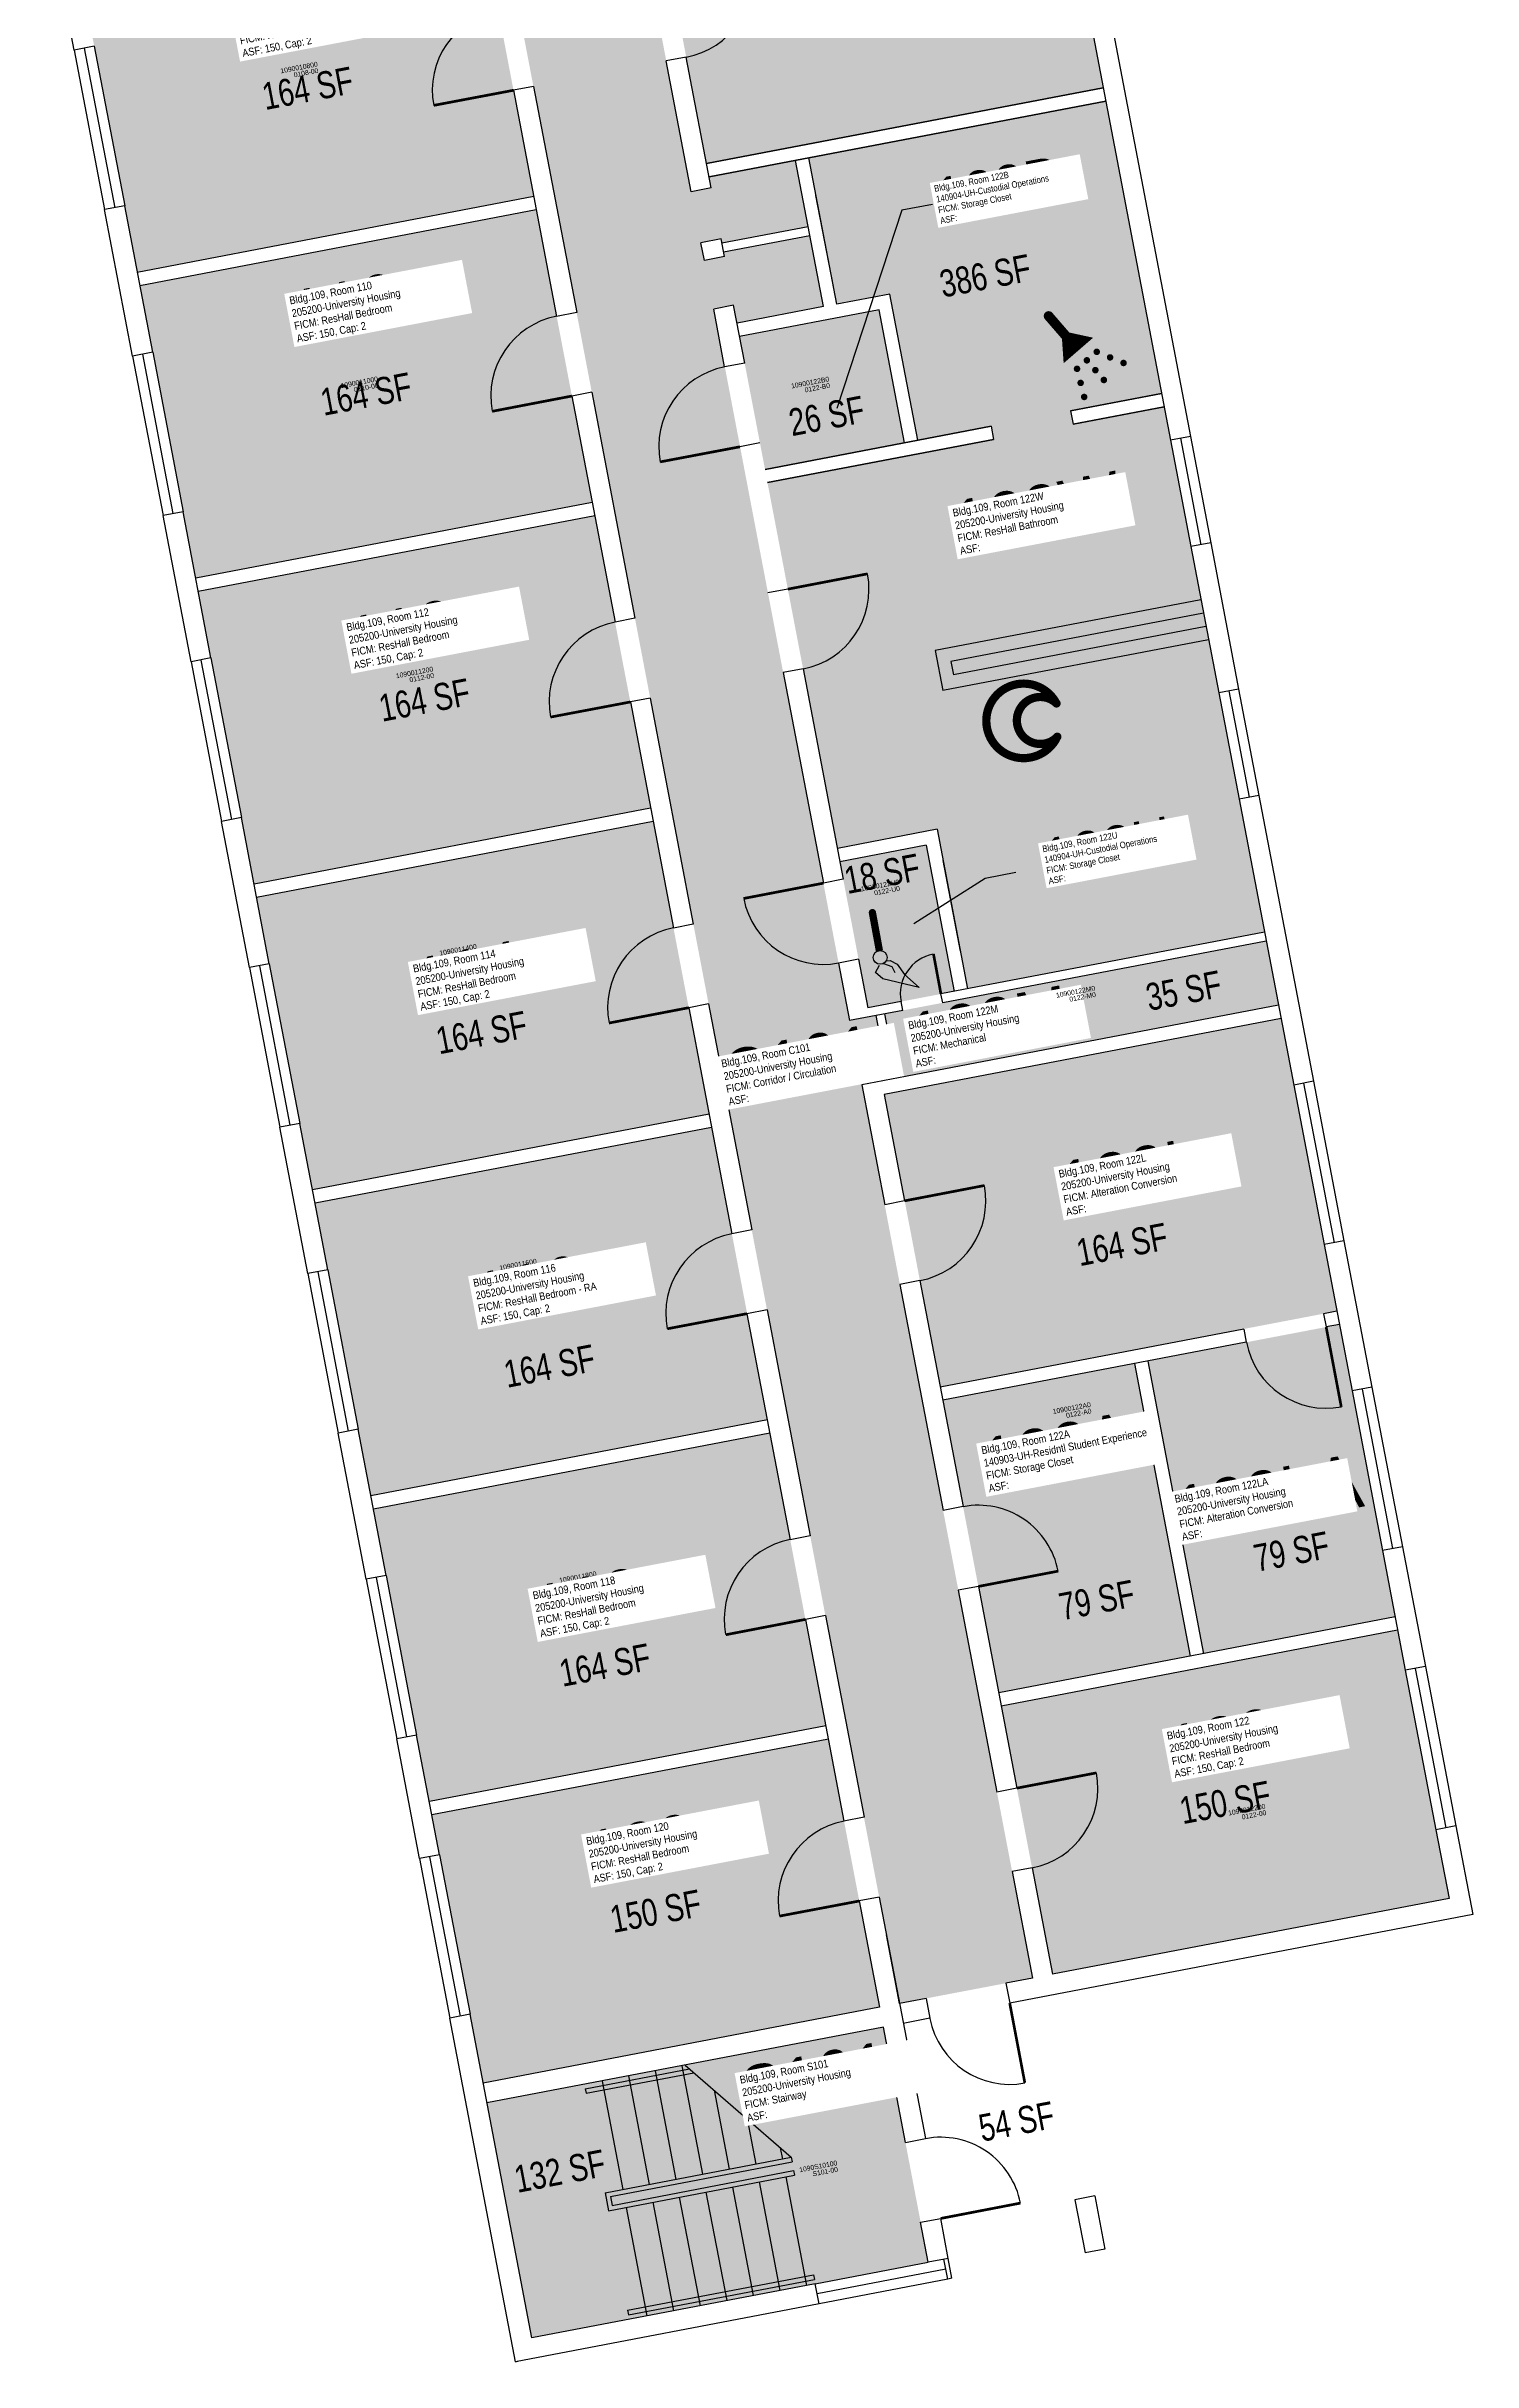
# Model space of a CAD drawing. Header units: inches. Extents: x 69230585 to 69232402, y 27670942 to 27674689.
# Drawn here: x 69231156 to 69231788, y 27670942 to 27671968 of the extents above; entities that cross this region are included whole.
import ezdxf
from ezdxf.enums import TextEntityAlignment as Align

# ---------------------------------------------------------------- set-up
doc = ezdxf.new("R2010")
doc.units = ezdxf.units.IN
doc.header["$LTSCALE"] = 0.25
doc.header["$MEASUREMENT"] = 0
doc.layers.get('0').update_dxf_attribs({"linetype": 'CONTINUOUS'})
for name, color, linetype in [('A-DOOR', 2, 'CONTINUOUS'), ('A-FLOR', 3, 'CONTINUOUS'), ('A-GLAZ', 1, 'CONTINUOUS'), ('A-IDEN-ICON', 4, 'CONTINUOUS'), ('A-IDEN-RNUM', 7, 'CONTINUOUS'), ('A-IDEN-SNUM', 4, 'CONTINUOUS'), ('A-IDEN-TEXT', 4, 'CONTINUOUS'), ('A-IDEN-VNUM', 4, 'CONTINUOUS'), ('A-WALL', 5, 'CONTINUOUS'), ('AREA-TEXT', 3, 'CONTINUOUS'), ('Rooms-Category-Color', 7, 'CONTINUOUS'), ('Rooms-College-Color', 7, 'CONTINUOUS'), ('Rooms-Department-Color', 7, 'CONTINUOUS'), ('Rooms-Division-Color', 7, 'CONTINUOUS'), ('Rooms-Information', 7, 'CONTINUOUS')]:
    doc.layers.add(name, color=color, linetype=linetype)
doc.styles.add('CP_AREA', font='arial.ttf', dxfattribs={"height": 15})
doc.styles.add('CP_ROOMSNUMBER', font='arial.ttf', dxfattribs={"height": 1})
doc.styles.add('CP_ROOMVNUMBER', font='arial.ttf', dxfattribs={"width": 0.85, "height": 0.075})

# ---------------------------------------------------------------- blocks, each defined once
blk = doc.blocks.new('Cpshower')
at = {"color": 0, "linetype": 'ByBlock'}
for points, const_width in [([(-0.0319, 0.0624, 1), (-0.0281, 0.0689, 1)], 0.0075), ([(0.0302, -0.0036, 1), (0.0345, -0.0011, 1)], 0.005), ([(-0.0045, -0.0236, 1), (-0.0002, -0.0211, 1)], 0.005), ([(0.0128, -0.0136, 1), (0.0172, -0.0111, 1)], 0.005), ([(0.0228, -0.0309, 1), (0.0272, -0.0284, 1)], 0.005), ([(0.0488, -0.0159, 1), (0.0531, -0.0134, 1)], 0.005), ([(0.0675, -0.0282, 1), (0.0718, -0.0257, 1)], 0.005), ([(-0.0031, -0.0459, 1), (0.0012, -0.0434, 1)], 0.005), ([(-0.0018, -0.0682, 1), (0.0025, -0.0657, 1)], 0.005), ([(0.0328, -0.0482, 1), (0.0372, -0.0457, 1)], 0.005)]:
    blk.add_lwpolyline(points, format="xyb", close=True, dxfattribs=dict(at, const_width=const_width))
at = {"color": 0, "linetype": 'ByBlock', "const_width": 0.015}
blk.add_lwpolyline([(-0.01, 0.031), (-0.03, 0.0656)], dxfattribs=at)
at = {"color": 0, "linetype": 'ByBlock'}
blk.add_lwpolyline([(-0.015, 0.0396, 0, 0.06, 0), (0.005, 0.005, 0.06, 0.06, 0)], format="xyseb", dxfattribs=at)
blk = doc.blocks.new('Cpbath')
at = {"color": 0, "linetype": 'ByBlock', "const_width": 0.0127}
for points in [[(0.0571, 0.0168, 0.861492), (-0.0551, 0, 1)], [(0.0571, 0.0168, 0.729002), (-0.0084, -0.0042, 1)], [(-0.0551, 0, 0.726902), (0.0487, -0.0337, 1)], [(-0.0084, -0.0042, 0.609468), (0.0487, -0.0337, 1)]]:
    blk.add_lwpolyline(points, format="xyb", dxfattribs=at)
at = {"color": 0, "linetype": 'ByBlock', "const_width": 0.00637}
for points in [[(0.0544, 0.0152, 1), (0.0599, 0.0184, 1)], [(0.0459, -0.0353, 1), (0.0515, -0.0321, 1)]]:
    blk.add_lwpolyline(points, format="xyb", close=True, dxfattribs=at)
blk = doc.blocks.new('Cpcust')
at = {"color": 0, "linetype": 'ByBlock'}
for p, q in [((0.0171, -0.0639), (0.02, -0.0466)), ((0.0262, -0.0408), (0.0446, -0.0406)), ((0.0297, -0.0341), (0.0376, -0.0302)), ((0.0376, -0.0302), (0.0533, -0.0324)), ((0.0446, -0.0406), (0.0543, -0.0505)), ((0.0533, -0.0324), (0.0745, -0.0479)), ((0.0358, -0.0705), (0.0171, -0.0639)), ((0.1117, -0.0625), (0.0358, -0.0705)), ((0.0745, -0.0479), (0.1117, -0.0625))]:
    blk.add_line(p, q, dxfattribs=at)
at = {"color": 0, "linetype": 'ByBlock', "const_width": 0.0075}
blk.add_lwpolyline([(-0.0332, 0.0481, 1), (-0.0268, 0.0519, 1)], format="xyb", close=True, dxfattribs=at)
at = {"color": 0, "linetype": 'ByBlock', "const_width": 0.015}
blk.add_lwpolyline([(-0.03, 0.05), (0.01, -0.0193)], dxfattribs=at)
at = {"color": 0, "linetype": 'ByBlock'}
blk.add_circle((0.0158, -0.0313), 0.0141, dxfattribs=at)

msp = doc.modelspace()

# ---------------------------------------------------------------- hatches: boundary and pattern name
at = {"layer": 'Rooms-Category-Color', "true_color": 0xadadad}
for points in [[(69231446.3, 27671880.6), (69231447.8, 27671872.8), (69231456.7, 27671874.5), (69231456.3, 27671876.4), (69231494.6, 27671883.7), (69231500.6, 27671852.3), (69231462.1, 27671844.9), (69231460.7, 27671853.1), (69231452, 27671851.2), (69231512.2, 27671535.9), (69231524, 27671538.1), (69231529.4, 27671509.6), (69231517.6, 27671507.4), (69231593.3, 27671111.5), (69231534.4, 27671100.3), (69231528.5, 27671130.7), (69231528.5, 27671130.7), (69231276.3, 27672450.9), (69231335.3, 27672462.1), (69231442, 27671903.2), (69231450.9, 27671904.9), (69231449.9, 27671909.8), (69231488.2, 27671917.1), (69231493.9, 27671887.7), (69231455.5, 27671880.4), (69231455.2, 27671882.3)], [(69231696.9, 27671571.1), (69231527.9, 27671538.9), (69231533.3, 27671510.4), (69231702.3, 27671542.7)], [(69231722.6, 27671436.6), (69231709.1, 27671507.3), (69231703.5, 27671536.8), (69231527.6, 27671503.2), (69231552.4, 27671373.5), (69231728.2, 27671407.1)], [(69231729.4, 27671401.2), (69231644.4, 27671385), (69231669.1, 27671255.3), (69231754.1, 27671271.6)], [(69231527.2, 27671089.8), (69231351.4, 27671056.2), (69231371.3, 27670952.1), (69231497, 27670976.1), (69231547.1, 27670985.6)]]:
    msp.add_hatch(color=253, dxfattribs=at).paths.add_polyline_path(points)
at = {"layer": 'Rooms-Category-Color', "true_color": 0x728ef3}
for points in [[(69231619, 27671978.8), (69231605.5, 27672049.5), (69231599.9, 27672079), (69231424, 27672045.4), (69231448.8, 27671915.7), (69231624.7, 27671949.3)], [(69231347.4, 27672030.7), (69231171.6, 27671997.2), (69231177.3, 27671967.7), (69231190.8, 27671897), (69231196.4, 27671867.5), (69231372.2, 27671901.1)], [(69231610.2, 27671806.1), (69231611.4, 27671800.2), (69231651.7, 27671807.9), (69231654.5, 27671793.1), (69231663.5, 27671746), (69231675.9, 27671681.2), (69231684.9, 27671634), (69231696.1, 27671575.1), (69231564.5, 27671549.9), (69231551, 27671620.7), (69231506.8, 27671612.2), (69231475.8, 27671774.3), (69231576, 27671793.4), (69231574.9, 27671799.3), (69231542.5, 27671793.1), (69231530.1, 27671857.9), (69231506.5, 27671853.4), (69231494.1, 27671918.3), (69231625.8, 27671943.4), (69231650.5, 27671813.8)], [(69231373.3, 27671895.2), (69231197.5, 27671861.6), (69231203.2, 27671832.1), (69231216.7, 27671761.4), (69231222.3, 27671731.9), (69231398.1, 27671765.5)], [(69231536.6, 27671792), (69231474.7, 27671780.2), (69231463.4, 27671839.1), (69231525.3, 27671850.9)], [(69231399.2, 27671759.6), (69231223.4, 27671726.1), (69231229, 27671696.6), (69231242.6, 27671625.9), (69231248.2, 27671596.4), (69231424, 27671630)], [(69231425.1, 27671624.1), (69231249.3, 27671590.5), (69231254.9, 27671561), (69231268.4, 27671490.3), (69231274.1, 27671460.9), (69231449.9, 27671494.4)], [(69231558.6, 27671548.8), (69231520.3, 27671541.5), (69231507.9, 27671606.3), (69231546.2, 27671613.7)], [(69231451, 27671488.5), (69231275.2, 27671455), (69231280.8, 27671425.5), (69231294.3, 27671354.8), (69231300, 27671325.3), (69231475.8, 27671358.9)], [(69231638.5, 27671383.9), (69231553.5, 27671367.6), (69231578.3, 27671238), (69231663.2, 27671254.2)], [(69231476.9, 27671353), (69231301.1, 27671319.4), (69231306.7, 27671289.9), (69231320.2, 27671219.2), (69231325.9, 27671189.8), (69231501.6, 27671223.3)], [(69231755.2, 27671265.7), (69231579.4, 27671232.1), (69231602.1, 27671113.2), (69231778, 27671146.8), (69231772.1, 27671177.3), (69231758.6, 27671248)], [(69231502.8, 27671217.4), (69231327, 27671183.9), (69231330.4, 27671166.2), (69231343.9, 27671095.5), (69231349.7, 27671065), (69231525.5, 27671098.6)]]:
    msp.add_hatch(color=171, dxfattribs=at).paths.add_polyline_path(points)
at = {"layer": 'Rooms-College-Color', "true_color": 0xadadad}
for points in [[(69231446.3, 27671880.6), (69231447.8, 27671872.8), (69231456.7, 27671874.5), (69231456.3, 27671876.4), (69231494.6, 27671883.7), (69231500.6, 27671852.3), (69231462.1, 27671844.9), (69231460.7, 27671853.1), (69231452, 27671851.2), (69231512.2, 27671535.9), (69231524, 27671538.1), (69231529.4, 27671509.6), (69231517.6, 27671507.4), (69231593.3, 27671111.5), (69231534.4, 27671100.3), (69231528.5, 27671130.7), (69231528.5, 27671130.7), (69231276.3, 27672450.9), (69231335.3, 27672462.1), (69231442, 27671903.2), (69231450.9, 27671904.9), (69231449.9, 27671909.8), (69231488.2, 27671917.1), (69231493.9, 27671887.7), (69231455.5, 27671880.4), (69231455.2, 27671882.3)], [(69231619, 27671978.8), (69231605.5, 27672049.5), (69231599.9, 27672079), (69231424, 27672045.4), (69231448.8, 27671915.7), (69231624.7, 27671949.3)], [(69231347.4, 27672030.7), (69231171.6, 27671997.2), (69231177.3, 27671967.7), (69231190.8, 27671897), (69231196.4, 27671867.5), (69231372.2, 27671901.1)], [(69231610.2, 27671806.1), (69231611.4, 27671800.2), (69231651.7, 27671807.9), (69231654.5, 27671793.1), (69231663.5, 27671746), (69231675.9, 27671681.2), (69231684.9, 27671634), (69231696.1, 27671575.1), (69231564.5, 27671549.9), (69231551, 27671620.7), (69231506.8, 27671612.2), (69231475.8, 27671774.3), (69231576, 27671793.4), (69231574.9, 27671799.3), (69231542.5, 27671793.1), (69231530.1, 27671857.9), (69231506.5, 27671853.4), (69231494.1, 27671918.3), (69231625.8, 27671943.4), (69231650.5, 27671813.8)], [(69231373.3, 27671895.2), (69231197.5, 27671861.6), (69231203.2, 27671832.1), (69231216.7, 27671761.4), (69231222.3, 27671731.9), (69231398.1, 27671765.5)], [(69231536.6, 27671792), (69231474.7, 27671780.2), (69231463.4, 27671839.1), (69231525.3, 27671850.9)], [(69231399.2, 27671759.6), (69231223.4, 27671726.1), (69231229, 27671696.6), (69231242.6, 27671625.9), (69231248.2, 27671596.4), (69231424, 27671630)], [(69231425.1, 27671624.1), (69231249.3, 27671590.5), (69231254.9, 27671561), (69231268.4, 27671490.3), (69231274.1, 27671460.9), (69231449.9, 27671494.4)], [(69231558.6, 27671548.8), (69231520.3, 27671541.5), (69231507.9, 27671606.3), (69231546.2, 27671613.7)], [(69231696.9, 27671571.1), (69231527.9, 27671538.9), (69231533.3, 27671510.4), (69231702.3, 27671542.7)], [(69231722.6, 27671436.6), (69231709.1, 27671507.3), (69231703.5, 27671536.8), (69231527.6, 27671503.2), (69231552.4, 27671373.5), (69231728.2, 27671407.1)], [(69231451, 27671488.5), (69231275.2, 27671455), (69231280.8, 27671425.5), (69231294.3, 27671354.8), (69231300, 27671325.3), (69231475.8, 27671358.9)], [(69231729.4, 27671401.2), (69231644.4, 27671385), (69231669.1, 27671255.3), (69231754.1, 27671271.6)], [(69231638.5, 27671383.9), (69231553.5, 27671367.6), (69231578.3, 27671238), (69231663.2, 27671254.2)], [(69231476.9, 27671353), (69231301.1, 27671319.4), (69231306.7, 27671289.9), (69231320.2, 27671219.2), (69231325.9, 27671189.8), (69231501.6, 27671223.3)], [(69231755.2, 27671265.7), (69231579.4, 27671232.1), (69231602.1, 27671113.2), (69231778, 27671146.8), (69231772.1, 27671177.3), (69231758.6, 27671248)], [(69231502.8, 27671217.4), (69231327, 27671183.9), (69231330.4, 27671166.2), (69231343.9, 27671095.5), (69231349.7, 27671065), (69231525.5, 27671098.6)], [(69231527.2, 27671089.8), (69231351.4, 27671056.2), (69231371.3, 27670952.1), (69231497, 27670976.1), (69231547.1, 27670985.6)]]:
    msp.add_hatch(color=253, dxfattribs=at).paths.add_polyline_path(points)
at = {"layer": 'Rooms-Department-Color', "true_color": 0xacacac}
for points in [[(69231446.3, 27671880.6), (69231447.8, 27671872.8), (69231456.7, 27671874.5), (69231456.3, 27671876.4), (69231494.6, 27671883.7), (69231500.6, 27671852.3), (69231462.1, 27671844.9), (69231460.7, 27671853.1), (69231452, 27671851.2), (69231512.2, 27671535.9), (69231524, 27671538.1), (69231529.4, 27671509.6), (69231517.6, 27671507.4), (69231593.3, 27671111.5), (69231534.4, 27671100.3), (69231528.5, 27671130.7), (69231528.5, 27671130.7), (69231276.3, 27672450.9), (69231335.3, 27672462.1), (69231442, 27671903.2), (69231450.9, 27671904.9), (69231449.9, 27671909.8), (69231488.2, 27671917.1), (69231493.9, 27671887.7), (69231455.5, 27671880.4), (69231455.2, 27671882.3)], [(69231696.9, 27671571.1), (69231527.9, 27671538.9), (69231533.3, 27671510.4), (69231702.3, 27671542.7)], [(69231722.6, 27671436.6), (69231709.1, 27671507.3), (69231703.5, 27671536.8), (69231527.6, 27671503.2), (69231552.4, 27671373.5), (69231728.2, 27671407.1)], [(69231729.4, 27671401.2), (69231644.4, 27671385), (69231669.1, 27671255.3), (69231754.1, 27671271.6)], [(69231527.2, 27671089.8), (69231351.4, 27671056.2), (69231371.3, 27670952.1), (69231497, 27670976.1), (69231547.1, 27670985.6)]]:
    msp.add_hatch(color=253, dxfattribs=at).paths.add_polyline_path(points)
at = {"layer": 'Rooms-Department-Color', "true_color": 0x604aed}
for points in [[(69231619, 27671978.8), (69231605.5, 27672049.5), (69231599.9, 27672079), (69231424, 27672045.4), (69231448.8, 27671915.7), (69231624.7, 27671949.3)], [(69231347.4, 27672030.7), (69231171.6, 27671997.2), (69231177.3, 27671967.7), (69231190.8, 27671897), (69231196.4, 27671867.5), (69231372.2, 27671901.1)], [(69231610.2, 27671806.1), (69231611.4, 27671800.2), (69231651.7, 27671807.9), (69231654.5, 27671793.1), (69231663.5, 27671746), (69231675.9, 27671681.2), (69231684.9, 27671634), (69231696.1, 27671575.1), (69231564.5, 27671549.9), (69231551, 27671620.7), (69231506.8, 27671612.2), (69231475.8, 27671774.3), (69231576, 27671793.4), (69231574.9, 27671799.3), (69231542.5, 27671793.1), (69231530.1, 27671857.9), (69231506.5, 27671853.4), (69231494.1, 27671918.3), (69231625.8, 27671943.4), (69231650.5, 27671813.8)], [(69231373.3, 27671895.2), (69231197.5, 27671861.6), (69231203.2, 27671832.1), (69231216.7, 27671761.4), (69231222.3, 27671731.9), (69231398.1, 27671765.5)], [(69231536.6, 27671792), (69231474.7, 27671780.2), (69231463.4, 27671839.1), (69231525.3, 27671850.9)], [(69231399.2, 27671759.6), (69231223.4, 27671726.1), (69231229, 27671696.6), (69231242.6, 27671625.9), (69231248.2, 27671596.4), (69231424, 27671630)], [(69231425.1, 27671624.1), (69231249.3, 27671590.5), (69231254.9, 27671561), (69231268.4, 27671490.3), (69231274.1, 27671460.9), (69231449.9, 27671494.4)], [(69231558.6, 27671548.8), (69231520.3, 27671541.5), (69231507.9, 27671606.3), (69231546.2, 27671613.7)], [(69231451, 27671488.5), (69231275.2, 27671455), (69231280.8, 27671425.5), (69231294.3, 27671354.8), (69231300, 27671325.3), (69231475.8, 27671358.9)], [(69231638.5, 27671383.9), (69231553.5, 27671367.6), (69231578.3, 27671238), (69231663.2, 27671254.2)], [(69231476.9, 27671353), (69231301.1, 27671319.4), (69231306.7, 27671289.9), (69231320.2, 27671219.2), (69231325.9, 27671189.8), (69231501.6, 27671223.3)], [(69231755.2, 27671265.7), (69231579.4, 27671232.1), (69231602.1, 27671113.2), (69231778, 27671146.8), (69231772.1, 27671177.3), (69231758.6, 27671248)], [(69231502.8, 27671217.4), (69231327, 27671183.9), (69231330.4, 27671166.2), (69231343.9, 27671095.5), (69231349.7, 27671065), (69231525.5, 27671098.6)]]:
    msp.add_hatch(color=173, dxfattribs=at).paths.add_polyline_path(points)
at = {"layer": 'Rooms-Division-Color', "true_color": 0xadadad}
for points in [[(69231446.3, 27671880.6), (69231447.8, 27671872.8), (69231456.7, 27671874.5), (69231456.3, 27671876.4), (69231494.6, 27671883.7), (69231500.6, 27671852.3), (69231462.1, 27671844.9), (69231460.7, 27671853.1), (69231452, 27671851.2), (69231512.2, 27671535.9), (69231524, 27671538.1), (69231529.4, 27671509.6), (69231517.6, 27671507.4), (69231593.3, 27671111.5), (69231534.4, 27671100.3), (69231528.5, 27671130.7), (69231528.5, 27671130.7), (69231276.3, 27672450.9), (69231335.3, 27672462.1), (69231442, 27671903.2), (69231450.9, 27671904.9), (69231449.9, 27671909.8), (69231488.2, 27671917.1), (69231493.9, 27671887.7), (69231455.5, 27671880.4), (69231455.2, 27671882.3)], [(69231696.9, 27671571.1), (69231527.9, 27671538.9), (69231533.3, 27671510.4), (69231702.3, 27671542.7)], [(69231722.6, 27671436.6), (69231709.1, 27671507.3), (69231703.5, 27671536.8), (69231527.6, 27671503.2), (69231552.4, 27671373.5), (69231728.2, 27671407.1)], [(69231729.4, 27671401.2), (69231644.4, 27671385), (69231669.1, 27671255.3), (69231754.1, 27671271.6)], [(69231527.2, 27671089.8), (69231351.4, 27671056.2), (69231371.3, 27670952.1), (69231497, 27670976.1), (69231547.1, 27670985.6)]]:
    msp.add_hatch(color=253, dxfattribs=at).paths.add_polyline_path(points)
at = {"layer": 'Rooms-Division-Color', "true_color": 0x604aed}
for points in [[(69231619, 27671978.8), (69231605.5, 27672049.5), (69231599.9, 27672079), (69231424, 27672045.4), (69231448.8, 27671915.7), (69231624.7, 27671949.3)], [(69231347.4, 27672030.7), (69231171.6, 27671997.2), (69231177.3, 27671967.7), (69231190.8, 27671897), (69231196.4, 27671867.5), (69231372.2, 27671901.1)], [(69231610.2, 27671806.1), (69231611.4, 27671800.2), (69231651.7, 27671807.9), (69231654.5, 27671793.1), (69231663.5, 27671746), (69231675.9, 27671681.2), (69231684.9, 27671634), (69231696.1, 27671575.1), (69231564.5, 27671549.9), (69231551, 27671620.7), (69231506.8, 27671612.2), (69231475.8, 27671774.3), (69231576, 27671793.4), (69231574.9, 27671799.3), (69231542.5, 27671793.1), (69231530.1, 27671857.9), (69231506.5, 27671853.4), (69231494.1, 27671918.3), (69231625.8, 27671943.4), (69231650.5, 27671813.8)], [(69231373.3, 27671895.2), (69231197.5, 27671861.6), (69231203.2, 27671832.1), (69231216.7, 27671761.4), (69231222.3, 27671731.9), (69231398.1, 27671765.5)], [(69231536.6, 27671792), (69231474.7, 27671780.2), (69231463.4, 27671839.1), (69231525.3, 27671850.9)], [(69231399.2, 27671759.6), (69231223.4, 27671726.1), (69231229, 27671696.6), (69231242.6, 27671625.9), (69231248.2, 27671596.4), (69231424, 27671630)], [(69231425.1, 27671624.1), (69231249.3, 27671590.5), (69231254.9, 27671561), (69231268.4, 27671490.3), (69231274.1, 27671460.9), (69231449.9, 27671494.4)], [(69231558.6, 27671548.8), (69231520.3, 27671541.5), (69231507.9, 27671606.3), (69231546.2, 27671613.7)], [(69231451, 27671488.5), (69231275.2, 27671455), (69231280.8, 27671425.5), (69231294.3, 27671354.8), (69231300, 27671325.3), (69231475.8, 27671358.9)], [(69231638.5, 27671383.9), (69231553.5, 27671367.6), (69231578.3, 27671238), (69231663.2, 27671254.2)], [(69231476.9, 27671353), (69231301.1, 27671319.4), (69231306.7, 27671289.9), (69231320.2, 27671219.2), (69231325.9, 27671189.8), (69231501.6, 27671223.3)], [(69231755.2, 27671265.7), (69231579.4, 27671232.1), (69231602.1, 27671113.2), (69231778, 27671146.8), (69231772.1, 27671177.3), (69231758.6, 27671248)], [(69231502.8, 27671217.4), (69231327, 27671183.9), (69231330.4, 27671166.2), (69231343.9, 27671095.5), (69231349.7, 27671065), (69231525.5, 27671098.6)]]:
    msp.add_hatch(color=173, dxfattribs=at).paths.add_polyline_path(points)

# ---------------------------------------------------------------- linework, layer by layer
at = {"layer": 'A-DOOR', "const_width": 1.2}
for points in [[(69231363.2, 27671948.2), (69231327.8, 27671941.5)], [(69231389.1, 27671812.7), (69231353.7, 27671805.9)], [(69231463.6, 27671790.2), (69231428.2, 27671783.5)], [(69231484.8, 27671727.1), (69231520.2, 27671733.9)], [(69231415, 27671677.1), (69231379.6, 27671670.4)], [(69231500.6, 27671596.8), (69231465.2, 27671590)], [(69231552.7, 27671547.7), (69231549.4, 27671565.4)], [(69231440.9, 27671541.6), (69231405.5, 27671534.8)], [(69231536.6, 27671456), (69231572, 27671462.8)], [(69231466.7, 27671406), (69231431.4, 27671399.3)], [(69231723.5, 27671400.1), (69231730.2, 27671364.7)], [(69231569.3, 27671285.1), (69231604.7, 27671291.9)], [(69231492.6, 27671270.5), (69231457.3, 27671263.7)], [(69231586.3, 27671195.7), (69231621.7, 27671202.5)], [(69231516.5, 27671145.7), (69231481.1, 27671139)], [(69231583.2, 27671100.4), (69231589.9, 27671065.1)], [(69231552.6, 27671005), (69231587.9, 27671011.8)]]:
    msp.add_lwpolyline(points, dxfattribs=at)
at = {"layer": 'A-DOOR'}
for centre, radius, start, end in [((69231433, 27671998.2), 36, 280.8148, 10.8148), ((69231363.2, 27671948.2), 36, 100.8148, 190.8148), ((69231389.1, 27671812.7), 36, 100.8148, 190.8148), ((69231463.6, 27671790.2), 36, 100.8148, 190.8148), ((69231484.8, 27671727.1), 36, 280.8148, 10.8148), ((69231415, 27671677.1), 36, 100.8148, 190.8148), ((69231500.6, 27671596.8), 36, 190.8148, 280.8148), ((69231440.9, 27671541.6), 36, 100.8148, 190.8148), ((69231552.7, 27671547.7), 18, 100.8148, 190.8148), ((69231536.6, 27671456), 36, 280.8148, 10.8148), ((69231466.7, 27671406), 36, 100.8148, 190.8148), ((69231723.5, 27671400.1), 36, 190.8148, 280.8148), ((69231569.3, 27671285.1), 36, 10.8148, 100.8148), ((69231492.6, 27671270.5), 36, 100.8148, 190.8148), ((69231586.3, 27671195.7), 36, 280.8148, 10.8148), ((69231516.5, 27671145.7), 36, 100.8148, 190.8148), ((69231583.2, 27671100.4), 36, 190.8148, 280.8148), ((69231552.6, 27671005), 36, 10.8148, 100.8148)]:
    msp.add_arc(centre, radius, start, end, dxfattribs=at)
at = {"layer": 'A-FLOR'}
for p, q in [((69231437.8, 27671072.7), (69231447, 27671024.6)), ((69231439.3, 27671073), (69231486.3, 27671032.1)), ((69231395, 27671062.5), (69231441.2, 27671071.3)), ((69231395, 27671062.5), (69231395.4, 27671060.5)), ((69231395.4, 27671060.5), (69231443.1, 27671069.6)), ((69231402.5, 27671065.9), (69231411.6, 27671017.8)), ((69231414.2, 27671068.2), (69231423.4, 27671020.1)), ((69231426, 27671070.4), (69231435.2, 27671022.3)), ((69231452.1, 27671061.8), (69231458.8, 27671026.8)), ((69231466.8, 27671049.1), (69231470.6, 27671029.1)), ((69231403.8, 27671016.3), (69231486.3, 27671032.1)), ((69231481.4, 27671036.3), (69231482.4, 27671031.3)), ((69231486.3, 27671032.1), (69231486.7, 27671030.1)), ((69231405.3, 27671008.4), (69231487.8, 27671024.2)), ((69231406.2, 27671014.7), (69231486.7, 27671030.1)), ((69231406.9, 27671010.8), (69231487.4, 27671026.2)), ((69231483.9, 27671023.4), (69231493.1, 27670975.3)), ((69231487.4, 27671026.2), (69231487.8, 27671024.2)), ((69231403.8, 27671016.3), (69231405.3, 27671008.4)), ((69231406.2, 27671014.7), (69231406.9, 27671010.8)), ((69231424.9, 27671012.2), (69231434.1, 27670964.1)), ((69231436.7, 27671014.4), (69231445.9, 27670966.3)), ((69231448.5, 27671016.7), (69231457.7, 27670968.6)), ((69231460.3, 27671018.9), (69231469.5, 27670970.8)), ((69231472.1, 27671021.2), (69231481.3, 27670973.1)), ((69231413.2, 27671009.9), (69231422.3, 27670961.8)), ((69231413.8, 27670964.3), (69231496.2, 27670980)), ((69231414.2, 27670962.3), (69231496.6, 27670978)), ((69231496.2, 27670980), (69231496.6, 27670978)), ((69231413.8, 27670964.3), (69231414.2, 27670962.3))]:
    msp.add_line(p, q, dxfattribs=at)
at = {"layer": 'A-GLAZ'}
for p, q in [((69231168.4, 27671966), (69231181.9, 27671895.3)), ((69231172.8, 27671966.8), (69231186.4, 27671896.1)), ((69231177.3, 27671967.7), (69231190.8, 27671897)), ((69231203.2, 27671832.1), (69231216.7, 27671761.4)), ((69231194.3, 27671830.4), (69231207.8, 27671759.7)), ((69231198.7, 27671831.3), (69231212.2, 27671760.6)), ((69231654.5, 27671793.1), (69231663.5, 27671746)), ((69231658.9, 27671794), (69231667.9, 27671746.8)), ((69231663.3, 27671794.8), (69231672.3, 27671747.7)), ((69231220.2, 27671694.9), (69231233.7, 27671624.2)), ((69231224.6, 27671695.7), (69231238.1, 27671625)), ((69231229, 27671696.6), (69231242.6, 27671625.9)), ((69231675.9, 27671681.2), (69231684.9, 27671634)), ((69231680.3, 27671682), (69231689.3, 27671634.9)), ((69231684.7, 27671682.8), (69231693.7, 27671635.7)), ((69231246.1, 27671559.4), (69231259.6, 27671488.6)), ((69231250.5, 27671560.2), (69231264, 27671489.5)), ((69231254.9, 27671561), (69231268.4, 27671490.3)), ((69231709.1, 27671507.3), (69231722.6, 27671436.6)), ((69231713.5, 27671508.1), (69231727, 27671437.4)), ((69231717.9, 27671509), (69231731.4, 27671438.3)), ((69231272, 27671423.8), (69231285.5, 27671353.1)), ((69231276.4, 27671424.6), (69231289.9, 27671353.9)), ((69231280.8, 27671425.5), (69231294.3, 27671354.8)), ((69231735, 27671371.8), (69231748.5, 27671301)), ((69231739.4, 27671372.6), (69231752.9, 27671301.9)), ((69231743.8, 27671373.4), (69231757.3, 27671302.7)), ((69231297.9, 27671288.3), (69231311.4, 27671217.5)), ((69231302.3, 27671289.1), (69231315.8, 27671218.4)), ((69231306.7, 27671289.9), (69231320.2, 27671219.2)), ((69231758.6, 27671248), (69231772.1, 27671177.3)), ((69231763, 27671248.8), (69231776.6, 27671178.1)), ((69231767.5, 27671249.7), (69231781, 27671179)), ((69231326, 27671165.3), (69231339.5, 27671094.6)), ((69231330.4, 27671166.2), (69231343.9, 27671095.5)), ((69231321.5, 27671164.5), (69231335, 27671093.8)), ((69231497, 27670976.1), (69231547.1, 27670985.6)), ((69231554.8, 27670982.5), (69231497.8, 27670971.6)), ((69231555.7, 27670978.1), (69231498.7, 27670967.2))]:
    msp.add_line(p, q, dxfattribs=at)
at = {"layer": 'A-IDEN-TEXT'}
for p, q in [((69231535.4, 27671895), (69231506.6, 27671807.1)), ((69231548.9, 27671897.6), (69231535.4, 27671895)), ((69231572.3, 27671598.9), (69231540.7, 27671578.8)), ((69231585.9, 27671601.5), (69231572.3, 27671598.9))]:
    msp.add_line(p, q, dxfattribs=at)
at = {"layer": 'A-WALL'}
for p, q in [((69231168.4, 27671966), (69231156, 27672030.8)), ((69231619, 27671978.8), (69231654.5, 27671793.1)), ((69231627.9, 27671980.5), (69231663.3, 27671794.8)), ((69231177.3, 27671967.7), (69231168.4, 27671966)), ((69231439.8, 27671962.9), (69231430.9, 27671961.2)), ((69231442, 27671903.2), (69231430.9, 27671961.2)), ((69231450.9, 27671904.9), (69231439.8, 27671962.9)), ((69231372, 27671949.9), (69231363.2, 27671948.2)), ((69231363.2, 27671948.2), (69231382.3, 27671848)), ((69231372, 27671949.9), (69231391.2, 27671849.7)), ((69231624.7, 27671949.3), (69231448.8, 27671915.7)), ((69231448.8, 27671915.7), (69231624.7, 27671949.3)), ((69231625.8, 27671943.4), (69231449.9, 27671909.8)), ((69231449.9, 27671909.8), (69231625.8, 27671943.4)), ((69231500.6, 27671852.3), (69231488.2, 27671917.1)), ((69231506.5, 27671853.4), (69231494.1, 27671918.3)), ((69231450.9, 27671904.9), (69231442, 27671903.2)), ((69231464.7, 27671912.6), (69231449.9, 27671909.8)), ((69231190.8, 27671897), (69231181.9, 27671895.3)), ((69231194.3, 27671830.4), (69231181.9, 27671895.3)), ((69231203.2, 27671832.1), (69231190.8, 27671897)), ((69231372.2, 27671901.1), (69231196.4, 27671867.5)), ((69231373.3, 27671895.2), (69231197.5, 27671861.6)), ((69231505, 27671861.3), (69231497.3, 27671901.5)), ((69231493.9, 27671887.7), (69231455.5, 27671880.4)), ((69231494.6, 27671883.7), (69231456.3, 27671876.4)), ((69231455.2, 27671882.3), (69231446.3, 27671880.6)), ((69231447.8, 27671872.8), (69231446.3, 27671880.6)), ((69231456.7, 27671874.5), (69231447.8, 27671872.8)), ((69231456.7, 27671874.5), (69231455.2, 27671882.3)), ((69231460.8, 27671852.9), (69231452, 27671851.2)), ((69231465.7, 27671827.3), (69231460.8, 27671852.9)), ((69231530.1, 27671857.9), (69231506.5, 27671853.4)), ((69231542.5, 27671793.1), (69231530.1, 27671857.9)), ((69231391.2, 27671849.7), (69231382.3, 27671848)), ((69231456.8, 27671825.6), (69231452, 27671851.2)), ((69231500.6, 27671852.3), (69231462.3, 27671845)), ((69231525.3, 27671850.9), (69231463.4, 27671839.1)), ((69231536.6, 27671792), (69231525.3, 27671850.9)), ((69231203.2, 27671832.1), (69231194.3, 27671830.4)), ((69231465.7, 27671827.3), (69231456.8, 27671825.6)), ((69231397.9, 27671814.4), (69231389.1, 27671812.7)), ((69231389.1, 27671812.7), (69231408.2, 27671712.5)), ((69231397.9, 27671814.4), (69231417, 27671714.2)), ((69231650.5, 27671813.8), (69231610.2, 27671806.1)), ((69231650.5, 27671813.8), (69231610.2, 27671806.1)), ((69231610.2, 27671806.1), (69231650.5, 27671813.8)), ((69231610.2, 27671806.1), (69231611.4, 27671800.2)), ((69231610.2, 27671806.1), (69231611.4, 27671800.2)), ((69231651.7, 27671807.9), (69231611.4, 27671800.2)), ((69231651.7, 27671807.9), (69231611.4, 27671800.2)), ((69231611.4, 27671800.2), (69231651.7, 27671807.9)), ((69231472.4, 27671791.9), (69231463.6, 27671790.2)), ((69231574.9, 27671799.3), (69231474.7, 27671780.2)), ((69231474.7, 27671780.2), (69231574.9, 27671799.3)), ((69231574.9, 27671799.3), (69231474.7, 27671780.2)), ((69231576, 27671793.4), (69231475.8, 27671774.3)), ((69231475.8, 27671774.3), (69231576, 27671793.4)), ((69231576, 27671793.4), (69231475.8, 27671774.3)), ((69231574.9, 27671799.3), (69231576, 27671793.4)), ((69231574.9, 27671799.3), (69231576, 27671793.4)), ((69231663.3, 27671794.8), (69231654.5, 27671793.1)), ((69231216.7, 27671761.4), (69231207.8, 27671759.7)), ((69231229, 27671696.6), (69231216.7, 27671761.4)), ((69231398.1, 27671765.5), (69231222.3, 27671731.9)), ((69231220.2, 27671694.9), (69231207.8, 27671759.7)), ((69231399.2, 27671759.6), (69231223.4, 27671726.1)), ((69231672.3, 27671747.7), (69231663.5, 27671746)), ((69231663.5, 27671746), (69231675.9, 27671681.2)), ((69231672.3, 27671747.7), (69231684.7, 27671682.8)), ((69231484.8, 27671727.1), (69231476, 27671725.4)), ((69231668, 27671722.4), (69231550.1, 27671699.9)), ((69231417, 27671714.2), (69231408.2, 27671712.5)), ((69231669.1, 27671716.5), (69231557.1, 27671695.1)), ((69231670.2, 27671710.6), (69231558.3, 27671689.2)), ((69231550.1, 27671699.9), (69231553.5, 27671682.2)), ((69231671.4, 27671704.7), (69231553.5, 27671682.2)), ((69231229, 27671696.6), (69231220.2, 27671694.9)), ((69231491.6, 27671691.8), (69231482.7, 27671690.1)), ((69231482.7, 27671690.1), (69231500.6, 27671596.8)), ((69231491.6, 27671691.8), (69231509.4, 27671598.5)), ((69231557.1, 27671695.1), (69231558.3, 27671689.2)), ((69231423.8, 27671678.8), (69231415, 27671677.1)), ((69231423.8, 27671678.8), (69231442.9, 27671578.6)), ((69231684.7, 27671682.8), (69231675.9, 27671681.2)), ((69231415, 27671677.1), (69231434.1, 27671576.9)), ((69231424, 27671630), (69231248.2, 27671596.4)), ((69231693.7, 27671635.7), (69231684.9, 27671634)), ((69231684.9, 27671634), (69231709.1, 27671507.3)), ((69231693.7, 27671635.7), (69231717.9, 27671509)), ((69231242.6, 27671625.9), (69231233.7, 27671624.2)), ((69231246.1, 27671559.4), (69231233.7, 27671624.2)), ((69231254.9, 27671561), (69231242.6, 27671625.9)), ((69231425.1, 27671624.1), (69231249.3, 27671590.5)), ((69231551, 27671620.7), (69231506.8, 27671612.2)), ((69231551, 27671620.7), (69231564.5, 27671549.9)), ((69231546.2, 27671613.7), (69231507.9, 27671606.3)), ((69231546.2, 27671613.7), (69231558.6, 27671548.8)), ((69231553.6, 27671606.9), (69231561.3, 27671566.7)), ((69231509.4, 27671598.5), (69231500.6, 27671596.8)), ((69231509.4, 27671598.5), (69231500.6, 27671596.8)), ((69231509.4, 27671598.5), (69231500.6, 27671596.8)), ((69231442.9, 27671578.6), (69231434.1, 27671576.9)), ((69231696.1, 27671575.1), (69231552.7, 27671547.7)), ((69231696.9, 27671571.1), (69231553.5, 27671543.8)), ((69231254.9, 27671561), (69231246.1, 27671559.4)), ((69231516.2, 27671563.1), (69231507.3, 27671561.4)), ((69231507.3, 27671561.4), (69231512.2, 27671535.9)), ((69231516.2, 27671563.1), (69231520.3, 27671541.5)), ((69231553.5, 27671543.8), (69231552.7, 27671547.7)), ((69231449.7, 27671543.3), (69231440.9, 27671541.6)), ((69231440.9, 27671541.6), (69231460, 27671441.4)), ((69231449.7, 27671543.3), (69231468.8, 27671443.1)), ((69231535.8, 27671540.4), (69231512.2, 27671535.9)), ((69231702.3, 27671542.7), (69231517.6, 27671507.4)), ((69231535.1, 27671544.3), (69231520.3, 27671541.5)), ((69231529.4, 27671509.6), (69231524, 27671538.1)), ((69231703.5, 27671536.8), (69231527.6, 27671503.2)), ((69231533.3, 27671510.4), (69231527.9, 27671538.9)), ((69231535.8, 27671540.4), (69231535.1, 27671544.3)), ((69231517.6, 27671507.4), (69231527.8, 27671454.3)), ((69231717.9, 27671509), (69231709.1, 27671507.3)), ((69231449.9, 27671494.4), (69231274.1, 27671460.9)), ((69231527.6, 27671503.2), (69231536.6, 27671456)), ((69231268.4, 27671490.3), (69231259.6, 27671488.6)), ((69231272, 27671423.8), (69231259.6, 27671488.6)), ((69231280.8, 27671425.5), (69231268.4, 27671490.3)), ((69231451, 27671488.5), (69231275.2, 27671455)), ((69231536.6, 27671456), (69231527.8, 27671454.3)), ((69231468.8, 27671443.1), (69231460, 27671441.4)), ((69231731.4, 27671438.3), (69231722.6, 27671436.6)), ((69231722.6, 27671436.6), (69231735, 27671371.8)), ((69231731.4, 27671438.3), (69231743.8, 27671373.4)), ((69231280.8, 27671425.5), (69231272, 27671423.8)), ((69231543.4, 27671420.7), (69231534.5, 27671419)), ((69231534.5, 27671419), (69231553.7, 27671318.8)), ((69231543.4, 27671420.7), (69231562.5, 27671320.5)), ((69231475.6, 27671407.7), (69231466.7, 27671406)), ((69231466.7, 27671406), (69231485.9, 27671305.8)), ((69231475.6, 27671407.7), (69231494.7, 27671307.5)), ((69231728.2, 27671407.1), (69231722.3, 27671406)), ((69231722.3, 27671406), (69231723.5, 27671400.1)), ((69231729.4, 27671401.2), (69231723.5, 27671400.1)), ((69231687, 27671399.2), (69231552.4, 27671373.5)), ((69231688.1, 27671393.3), (69231553.5, 27671367.6)), ((69231687, 27671399.2), (69231688.1, 27671393.3)), ((69231638.5, 27671383.9), (69231663.2, 27671254.2)), ((69231644.4, 27671385), (69231669.1, 27671255.3)), ((69231743.8, 27671373.4), (69231735, 27671371.8)), ((69231294.3, 27671354.8), (69231285.5, 27671353.1)), ((69231297.9, 27671288.3), (69231285.5, 27671353.1)), ((69231306.7, 27671289.9), (69231294.3, 27671354.8)), ((69231475.8, 27671358.9), (69231300, 27671325.3)), ((69231476.9, 27671353), (69231301.1, 27671319.4)), ((69231562.5, 27671320.5), (69231553.7, 27671318.8)), ((69231494.7, 27671307.5), (69231485.9, 27671305.8)), ((69231757.3, 27671302.7), (69231748.5, 27671301)), ((69231748.5, 27671301), (69231758.6, 27671248)), ((69231757.3, 27671302.7), (69231767.5, 27671249.7)), ((69231306.7, 27671289.9), (69231297.9, 27671288.3)), ((69231569.3, 27671285.1), (69231560.4, 27671283.4)), ((69231560.4, 27671283.4), (69231577.5, 27671194)), ((69231569.3, 27671285.1), (69231586.3, 27671195.7)), ((69231501.5, 27671272.2), (69231492.6, 27671270.5)), ((69231492.6, 27671270.5), (69231509.7, 27671181.1)), ((69231501.5, 27671272.2), (69231518.6, 27671182.8)), ((69231754.1, 27671271.6), (69231578.3, 27671238)), ((69231755.2, 27671265.7), (69231579.4, 27671232.1)), ((69231767.5, 27671249.7), (69231758.6, 27671248)), ((69231320.2, 27671219.2), (69231311.4, 27671217.5)), ((69231321.5, 27671164.5), (69231311.4, 27671217.5)), ((69231330.4, 27671166.2), (69231320.2, 27671219.2)), ((69231501.6, 27671223.3), (69231325.9, 27671189.8)), ((69231502.8, 27671217.4), (69231327, 27671183.9)), ((69231586.3, 27671195.7), (69231577.5, 27671194)), ((69231518.6, 27671182.8), (69231509.7, 27671181.1)), ((69231781, 27671179), (69231772.1, 27671177.3)), ((69231772.1, 27671177.3), (69231778, 27671146.8)), ((69231781, 27671179), (69231788.5, 27671139.7)), ((69231330.4, 27671166.2), (69231321.5, 27671164.5)), ((69231593.1, 27671160.4), (69231584.3, 27671158.7)), ((69231584.3, 27671158.7), (69231593.3, 27671111.5)), ((69231593.1, 27671160.4), (69231602.1, 27671113.2)), ((69231525.3, 27671147.4), (69231516.5, 27671145.7)), ((69231516.5, 27671145.7), (69231525.5, 27671098.6)), ((69231525.3, 27671147.4), (69231545.8, 27671040.4)), ((69231778, 27671146.8), (69231602.1, 27671113.2)), ((69231788.5, 27671139.7), (69231583.2, 27671100.4)), ((69231534.4, 27671100.3), (69231528.5, 27671130.7)), ((69231593.3, 27671111.5), (69231581.5, 27671109.3)), ((69231581.5, 27671109.3), (69231583.2, 27671100.4)), ((69231343.9, 27671095.5), (69231335, 27671093.8)), ((69231364.1, 27670941.5), (69231335, 27671093.8)), ((69231371.3, 27670952.1), (69231343.9, 27671095.5)), ((69231525.5, 27671098.6), (69231349.7, 27671065)), ((69231546.1, 27671102.5), (69231534.3, 27671100.3)), ((69231547.8, 27671093.7), (69231536, 27671091.4)), ((69231546.1, 27671102.5), (69231547.8, 27671093.7)), ((69231527.2, 27671089.8), (69231351.4, 27671056.2)), ((69231537, 27671038.7), (69231527.2, 27671089.8)), ((69231537, 27671038.7), (69231545.8, 27671040.4)), ((69231620.9, 27671015), (69231612.1, 27671013.3)), ((69231612.1, 27671013.3), (69231616.6, 27670989.7)), ((69231620.9, 27671015), (69231625.4, 27670991.4)), ((69231543.7, 27671003.3), (69231552.6, 27671005)), ((69231547.1, 27670985.6), (69231543.7, 27671003.3)), ((69231555.9, 27670987.3), (69231552.6, 27671005)), ((69231625.4, 27670991.4), (69231616.6, 27670989.7)), ((69231555.9, 27670987.3), (69231547.1, 27670985.6)), ((69231555.7, 27670978.1), (69231554, 27670987)), ((69231557.6, 27670978.5), (69231555.9, 27670987.3)), ((69231497, 27670976.1), (69231371.3, 27670952.1)), ((69231498.7, 27670967.2), (69231497, 27670976.1)), ((69231557.6, 27670978.5), (69231555.7, 27670978.1)), ((69231498.7, 27670967.2), (69231364.1, 27670941.5)), ((69231364.1, 27670941.5), (69231365.1, 27670941.7)), ((69231364.1, 27670941.5), (69231365.1, 27670941.7))]:
    msp.add_line(p, q, dxfattribs=at)

# ---------------------------------------------------------------- block references
at = {"layer": 'A-IDEN-ICON'}
for name, p, xscale, yscale, zscale, rotation in [('Cpshower', (69231612.5, 27671831.2), 288, 288, 12, 10.81479595477638), ('Cpbath', (69231588.7, 27671668.6), 288, 288, 12, 10.81479595477638), ('Cpcust', (69231524.8, 27671571.4), 216.0000000053525, 216.0000000053525, 216.0000000053525, 340.4109225216638)]:
    msp.add_blockref(name, p, dxfattribs=dict(at, xscale=xscale, yscale=yscale, zscale=zscale, rotation=rotation))

# ---------------------------------------------------------------- texts
at = {"layer": 'A-IDEN-RNUM', "style": 'CP_ROOMSNUMBER'}
for s, p in [('0108-00', (69231271.2, 27671956)), ('0110-00', (69231297.9, 27671816.5)), ('0122-B0', (69231497.9, 27671816.4)), ('0122-W0', (69231597.2, 27671754.2)), ('0112-00', (69231322.5, 27671687.9)), ('0122-U0', (69231528.8, 27671593.5)), ('0114-00', (69231341.7, 27671565)), ('0122-M0', (69231615.5, 27671546.4)), ('C101-00', (69231489.9, 27671520)), ('0122-L0', (69231636.5, 27671471.7)), ('0116-00', (69231368.4, 27671425.5)), ('0122-A0', (69231613.8, 27671361.9)), ('0122-LA', (69231697.3, 27671329.4)), ('0118-00', (69231394.8, 27671287)), ('0122-00', (69231691.5, 27671183.9)), ('0120-00', (69231419.6, 27671157.4)), ('S101-00', (69231501.4, 27671025.8))]:
    msp.add_text(s, height=2.16, rotation=10.8148, dxfattribs=at).set_placement(p, align=Align.MIDDLE)
at = {"layer": 'A-IDEN-SNUM', "style": 'CP_ROOMSNUMBER'}
for s, p in [('1090010800', (69231268.1, 27671958.3)), ('1090011000', (69231294.8, 27671818.8)), ('10900122B0', (69231494.7, 27671818.7)), ('10900122W0', (69231594, 27671756.5)), ('1090011200', (69231319.3, 27671690.2)), ('10900122U0', (69231525.7, 27671595.8)), ('1090011400', (69231338.6, 27671567.3)), ('10900122M0', (69231612.4, 27671548.7)), ('1090C10100', (69231486.7, 27671522.3)), ('10900122L0', (69231633.4, 27671474)), ('1090011600', (69231365.2, 27671427.8)), ('10900122A0', (69231610.7, 27671364.2)), ('10900122LA', (69231694.1, 27671331.7)), ('1090011800', (69231391.7, 27671289.3)), ('1090012200', (69231688.3, 27671186.2)), ('1090012000', (69231416.5, 27671159.7)), ('1090S10100', (69231498.3, 27671028.1))]:
    msp.add_text(s, height=2.16, rotation=10.8148, dxfattribs=at).set_placement(p, align=Align.MIDDLE)
at = {"layer": 'A-IDEN-VNUM', "style": 'CP_ROOMVNUMBER', "width": 0.85}
for s, height, p in [('108', 24, (69231264.6, 27671978)), ('122B', 20.25, (69231578.4, 27671904.2)), ('110', 24, (69231288.8, 27671851.5)), ('122W', 24, (69231595.8, 27671761.1)), ('112', 24, (69231314, 27671706.9)), ('122U', 20.25, (69231627.1, 27671611.4)), ('114', 24, (69231343.5, 27671555.6)), ('122M', 24, (69231574.6, 27671533.6)), ('C101', 24, (69231490.2, 27671516.4)), ('122L', 24, (69231637.4, 27671467.1)), ('116', 24, (69231370.2, 27671416.1)), ('122A', 24, (69231604.6, 27671344.9)), ('122LA', 24, (69231698.1, 27671324.9)), ('118', 24, (69231396.6, 27671277.6)), ('122', 24, (69231677.8, 27671215.6)), ('120', 24, (69231420.3, 27671168.7)), ('S101', 24, (69231497.5, 27671065.9))]:
    msp.add_text(s, height=height, rotation=10.8148, dxfattribs=at).set_placement(p, align=Align.MIDDLE)
at = {"layer": 'AREA-TEXT', "style": 'CP_AREA', "width": 0.75}
for s, p in [('164 SF', (69231271.9, 27671949.1)), ('386 SF', (69231572.3, 27671866)), ('164 SF', (69231297.8, 27671813.6)), ('26 SF', (69231502, 27671803.9)), ('164 SF', (69231323.7, 27671678)), ('18 SF', (69231526.6, 27671601)), ('35 SF', (69231660.3, 27671549.2)), ('164 SF', (69231349, 27671530.6)), ('164 SF', (69231633, 27671436.7)), ('164 SF', (69231379.1, 27671382.8)), ('79 SF', (69231708.1, 27671300.6)), ('79 SF', (69231621.8, 27671279.1)), ('164 SF', (69231403.7, 27671250.3)), ('150 SF', (69231678.7, 27671189.4)), ('150 SF', (69231426.2, 27671141.2)), ('54 SF', (69231586.2, 27671048)), ('132 SF', (69231383.7, 27671026))]:
    msp.add_text(s, height=12, rotation=10.8148, dxfattribs=at).set_placement(p, align=Align.MIDDLE_CENTER)

# ---------------------------------------------------------------- next in the draw order: texts
at = {"layer": 'Rooms-Information', "attachment_point": 7, "rotation": 10.8148, "style": 'CP_ROOMVNUMBER', "bg_fill": 3, "box_fill_scale": 1.5, "bg_fill_color": 256, "bg_fill_true_color": 13158600, "bg_fill_transparency": 0}
for s, insert, char_height, width in [('Bldg.109, Room 108^M^J205200-University Housing^M^JFICM: ResHall Bedroom^M^JASF: 150, Cap: 2', (69231243.5, 27671961.9), 3.429, 76.8), ('Bldg.109, Room 122B^M^J140904-UH-Custodial Operations^M^JFICM: Storage Closet^M^JASF: ', (69231552.7, 27671888.9), 2.893, 64.8), ('Bldg.109, Room 110^M^J205200-University Housing^M^JFICM: ResHall Bedroom^M^JASF: 150, Cap: 2', (69231267.6, 27671835.4), 3.429, 76.8), ('Bldg.109, Room 122W^M^J205200-University Housing^M^JFICM: ResHall Bathroom^M^JASF: ', (69231561.5, 27671742.3), 3.429, 76.8), ('Bldg.109, Room 112^M^J205200-University Housing^M^JFICM: ResHall Bedroom^M^JASF: 150, Cap: 2', (69231292.9, 27671690.6), 3.429, 76.8), ('Bldg.109, Room 122U^M^J140904-UH-Custodial Operations^M^JFICM: Storage Closet^M^JASF: ', (69231600.7, 27671596.2), 2.893, 64.8), ('Bldg.109, Room 114^M^J205200-University Housing^M^JFICM: ResHall Bedroom^M^JASF: 150, Cap: 2', (69231322.4, 27671539.3), 3.429, 76.8), ('Bldg.109, Room 122M^M^J205200-University Housing^M^JFICM: Mechanical^M^JASF: ', (69231541.8, 27671515.1), 3.429, 76.8), ('Bldg.109, Room 122L^M^J205200-University Housing^M^JFICM: Alteration Conversion^M^JASF: ', (69231608.5, 27671449.3), 3.429, 76.8), ('Bldg.109, Room 116^M^J205200-University Housing^M^JFICM: ResHall Bedroom - RA^M^JASF: 150, Cap: 2', (69231349.1, 27671400), 3.429, 76.8), ('Bldg.109, Room 122A^M^J140903-UH-Residntl Student Experience^M^JFICM: Storage Closet^M^JASF: ', (69231574.2, 27671326.8), 3.429, 76.8), ('Bldg.109, Room 118^M^J205200-University Housing^M^JFICM: ResHall Bedroom^M^JASF: 150, Cap: 2', (69231375.5, 27671261.5), 3.429, 76.8), ('Bldg.109, Room 122^M^J205200-University Housing^M^JFICM: ResHall Bedroom^M^JASF: 150, Cap: 2', (69231656.7, 27671199.3), 3.429, 76.8), ('Bldg.109, Room 120^M^J205200-University Housing^M^JFICM: ResHall Bedroom^M^JASF: 150, Cap: 2', (69231399.2, 27671152.6), 3.429, 76.8), ('Bldg.109, Room S101^M^J205200-University Housing^M^JFICM: Stairway^M^JASF: ', (69231467.1, 27671047.8), 3.429, 76.8)]:
    msp.add_mtext(s, dxfattribs=dict(at, insert=insert, char_height=char_height, width=width))

# ---------------------------------------------------------------- next in the draw order: texts
at = {"layer": 'Rooms-Information', "char_height": 3.429, "width": 76.8, "attachment_point": 7, "rotation": 10.8148, "style": 'CP_ROOMVNUMBER', "bg_fill": 3, "box_fill_scale": 1.5, "bg_fill_color": 256, "bg_fill_true_color": 13158600, "bg_fill_transparency": 0}
for s, insert in [('Bldg.109, Room C101^M^J205200-University Housing^M^JFICM: Corridor / Circulation^M^JASF: ', (69231458.9, 27671498.2)), ('Bldg.109, Room 122LA^M^J205200-University Housing^M^JFICM: Alteration Conversion^M^JASF: ', (69231659.9, 27671305.3))]:
    msp.add_mtext(s, dxfattribs=dict(at, insert=insert))

doc.saveas('drawing.dxf')
